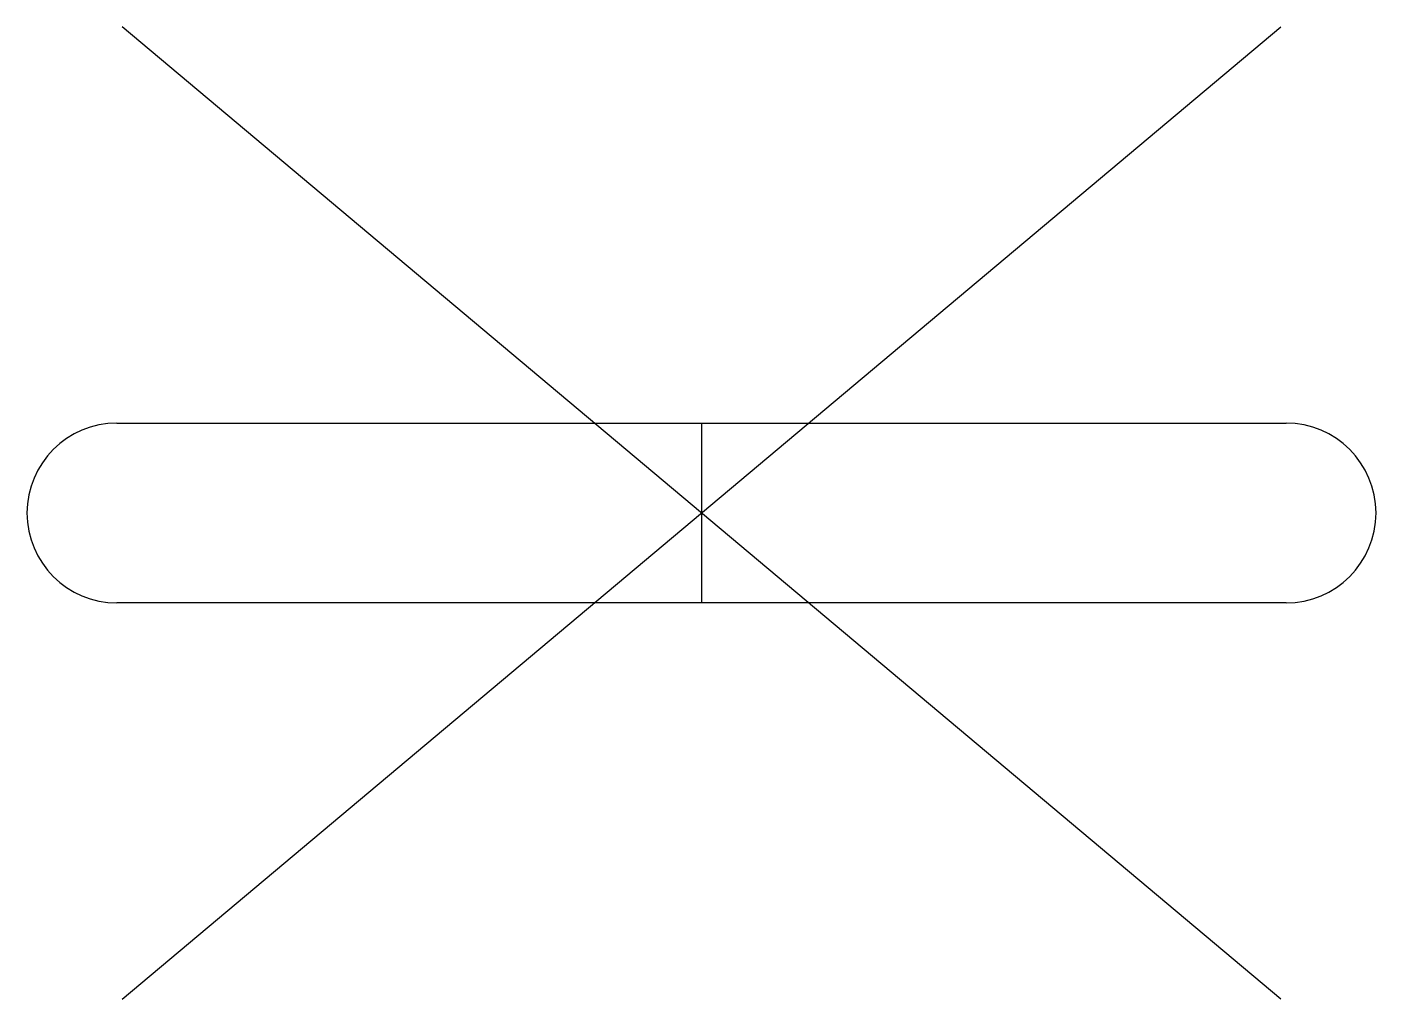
# Model space of a CAD drawing. Header units: metres. Extents: x -0.75 to 0.75, y -0.54 to 0.54.
import ezdxf

# ---------------------------------------------------------------- set-up
doc = ezdxf.new("R2010")
doc.units = ezdxf.units.M

msp = doc.modelspace()

# ---------------------------------------------------------------- linework, layer by layer
for p, q in [((-0.6442, -0.5406), (0.6442, 0.5406)), ((0.6442, -0.5406), (-0.6442, 0.5406)), ((-0.65, 0.1), (0.65, 0.1)), ((0, 0.1), (0, -0.1)), ((0.65, -0.1), (-0.65, -0.1))]:
    msp.add_line(p, q)
for centre, start, end in [((-0.65, 0), 90, 180), ((0.65, 0), 360, 90), ((-0.65, 0), 180, 270), ((0.65, 0), 270, 360)]:
    msp.add_arc(centre, 0.1, start, end)

doc.saveas('drawing.dxf')
